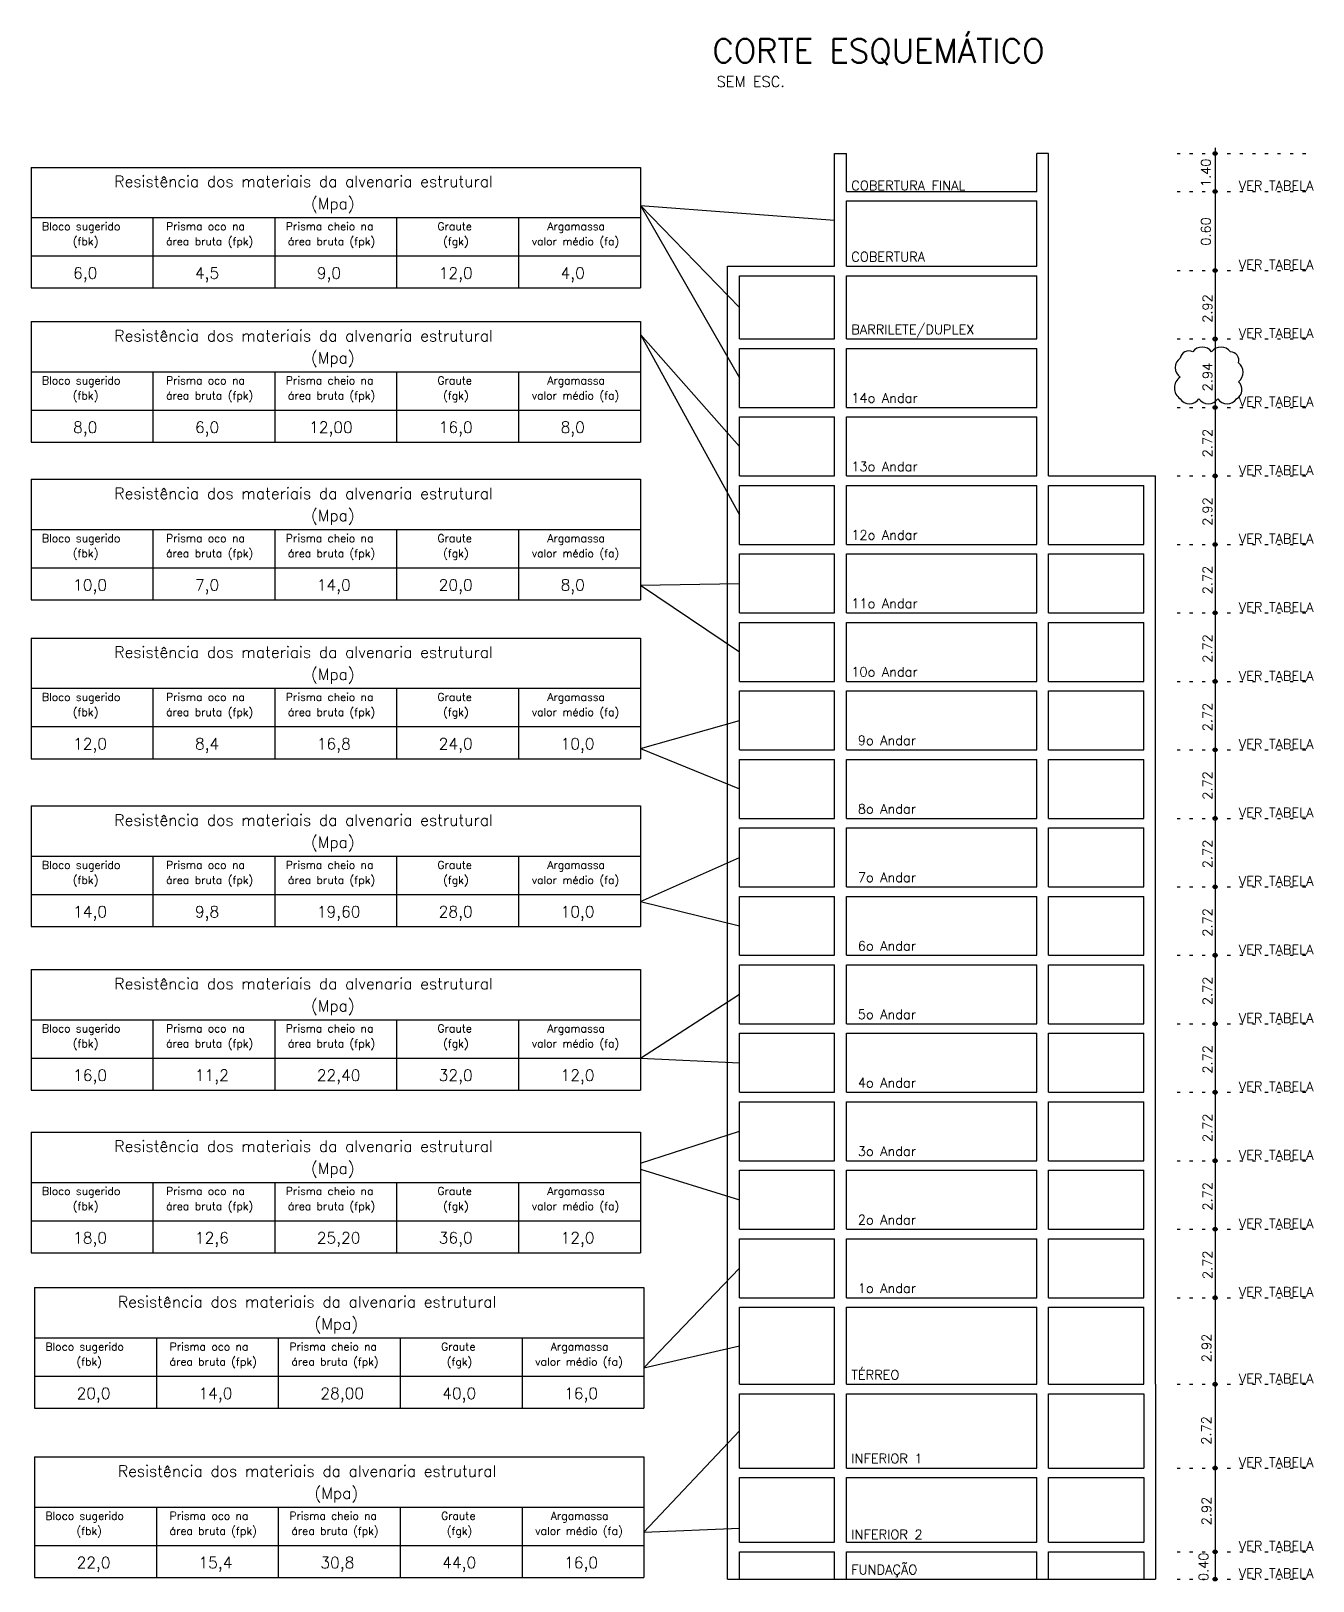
# Model space of a CAD drawing. Extents: x -14651 to 11095, y -4567 to -1290.
# Drawn here: x -10733 to -9713, y -4567 to -3334 of the extents above; entities that cross this region are included whole.
import ezdxf

# ---------------------------------------------------------------- set-up
doc = ezdxf.new("R2010")
doc.units = 0
doc.header["$LTSCALE"] = 25
doc.linetypes.add('ESTILO_TQS_0002', pattern=[0.4, 0.1, -0.3])
for name, color, linetype in [('228', 7, 'Continuous'), ('COTA', 1, 'Continuous'), ('Pena_1', 1, 'Continuous'), ('PENA_6', 6, 'Continuous'), ('SEC-LIN', 1, 'ESTILO_TQS_0002'), ('T1', 2, 'Continuous'), ('T3', 4, 'Continuous'), ('TEXTO', 3, 'Continuous'), ('VIGA', 3, 'Continuous')]:
    doc.layers.add(name, color=color, linetype=linetype)
doc.styles.get("Standard").update_dxf_attribs({"font": 'romans.shx'})
doc.styles.add('Texto1', font='romans.shx', dxfattribs={"height": 9})
doc.styles.add('Texto2', font='romans.shx', dxfattribs={"height": 12.5})
doc.styles.add('Texto3', font='romans.shx', dxfattribs={"height": 20})

msp = doc.modelspace()

# ---------------------------------------------------------------- linework, layer by layer
at = {"layer": '228'}
for p, q in [((-9790.6, -3426.83), (-9790.6, -3483.01)), ((-9790.6, -3467.87), (-9790.6, -3531.93)), ((-9790.6, -3516.79), (-9790.6, -3586.43)), ((-9790.6, -3571.29), (-9790.6, -3640.93)), ((-9790.6, -3625.79), (-9790.6, -3695.43)), ((-9790.6, -3680.29), (-9790.6, -3749.93)), ((-9790.6, -3734.79), (-9790.6, -3804.43)), ((-9790.6, -3789.29), (-9790.6, -3858.93)), ((-9790.6, -3843.79), (-9790.6, -3913.43)), ((-9790.6, -3898.29), (-9790.6, -3967.93)), ((-9790.6, -3952.79), (-9790.6, -4022.43)), ((-9790.6, -4007.29), (-9790.6, -4076.93)), ((-9790.6, -4061.79), (-9790.6, -4131.42)), ((-9790.6, -4116.29), (-9790.6, -4185.92)), ((-9790.6, -4170.79), (-9790.6, -4240.42)), ((-9790.6, -4225.29), (-9790.6, -4294.92)), ((-9790.6, -4279.78), (-9790.6, -4349.42)), ((-9790.6, -4334.28), (-9790.6, -4565.82))]:
    msp.add_line(p, q, dxfattribs=at)
for centre, radius in [((-9790.6, -3431.26), 1.51), ((-9790.6, -3431.26), 1.51), ((-9790.6, -3431.26), 0.757), ((-9790.6, -3431.26), 0.757), ((-9790.6, -3461.43), 1.51), ((-9790.6, -3461.43), 1.51), ((-9790.6, -3461.43), 0.757), ((-9790.6, -3461.43), 0.757), ((-9790.6, -3524.36), 1.51), ((-9790.6, -3524.36), 1.51), ((-9790.6, -3524.36), 0.757), ((-9790.6, -3524.36), 0.757), ((-9790.6, -3578.86), 1.51), ((-9790.6, -3578.86), 1.51), ((-9790.6, -3578.86), 0.757), ((-9790.6, -3578.86), 0.757), ((-9790.6, -3633.36), 1.51), ((-9790.6, -3633.36), 1.51), ((-9790.6, -3633.36), 0.757), ((-9790.6, -3633.36), 0.757), ((-9790.6, -3687.86), 1.51), ((-9790.6, -3687.86), 1.51), ((-9790.6, -3687.86), 0.757), ((-9790.6, -3687.86), 0.757), ((-9790.6, -3742.36), 1.51), ((-9790.6, -3742.36), 1.51), ((-9790.6, -3742.36), 0.757), ((-9790.6, -3742.36), 0.757), ((-9790.6, -3796.86), 1.51), ((-9790.6, -3796.86), 1.51), ((-9790.6, -3796.86), 0.757), ((-9790.6, -3796.86), 0.757), ((-9790.6, -3851.36), 1.51), ((-9790.6, -3851.36), 1.51), ((-9790.6, -3851.36), 0.757), ((-9790.6, -3851.36), 0.757), ((-9790.6, -3905.86), 1.51), ((-9790.6, -3905.86), 1.51), ((-9790.6, -3905.86), 0.757), ((-9790.6, -3905.86), 0.757), ((-9790.6, -3960.36), 1.51), ((-9790.6, -3960.36), 1.51), ((-9790.6, -3960.36), 0.757), ((-9790.6, -3960.36), 0.757), ((-9790.6, -4014.86), 1.51), ((-9790.6, -4014.86), 1.51), ((-9790.6, -4014.86), 0.757), ((-9790.6, -4014.86), 0.757), ((-9790.6, -4069.36), 1.51), ((-9790.6, -4069.36), 1.51), ((-9790.6, -4069.36), 0.757), ((-9790.6, -4069.36), 0.757), ((-9790.6, -4123.86), 1.51), ((-9790.6, -4123.86), 1.51), ((-9790.6, -4123.86), 0.757), ((-9790.6, -4123.86), 0.757), ((-9790.6, -4178.36), 1.51), ((-9790.6, -4178.36), 1.51), ((-9790.6, -4178.36), 0.757), ((-9790.6, -4178.36), 0.757), ((-9790.6, -4232.85), 1.51), ((-9790.6, -4232.85), 1.51), ((-9790.6, -4232.85), 0.757), ((-9790.6, -4232.85), 0.757), ((-9790.6, -4287.35), 1.51), ((-9790.6, -4287.35), 1.51), ((-9790.6, -4287.35), 0.757), ((-9790.6, -4287.35), 0.757), ((-9790.6, -4341.85), 1.51), ((-9790.6, -4341.85), 1.51), ((-9790.6, -4341.85), 0.757), ((-9790.6, -4341.85), 0.757), ((-9790.6, -4410.8), 1.51), ((-9790.6, -4410.8), 1.51), ((-9790.6, -4410.8), 0.757), ((-9790.6, -4410.8), 0.757), ((-9790.6, -4477.44), 1.51), ((-9790.6, -4477.44), 1.51), ((-9790.6, -4477.44), 0.757), ((-9790.6, -4477.44), 0.757), ((-9790.6, -4544.05), 1.51), ((-9790.6, -4544.05), 1.51), ((-9790.6, -4544.05), 0.757), ((-9790.6, -4544.05), 0.757), ((-9790.6, -4565.82), 1.51), ((-9790.6, -4565.82), 1.51), ((-9790.6, -4565.82), 0.757), ((-9790.6, -4565.82), 0.757)]:
    msp.add_circle(centre, radius, dxfattribs=at)
at = {"layer": 'COTA'}
for p, q in [((-10247.96, -3472.53), (-10169.06, -3609.89)), ((-10247.96, -3472.53), (-10169.06, -3553.69)), ((-10247.96, -3575.21), (-10169.06, -3664.39)), ((-10247.96, -3575.21), (-10169.06, -3718.89)), ((-10247.96, -3774.88), (-10169.06, -3773.39)), ((-10247.96, -3774.88), (-10169.06, -3827.89)), ((-10247.96, -3904.84), (-10169.06, -3882.39)), ((-10247.96, -3904.84), (-10169.06, -3936.89)), ((-10247.96, -4026.43), (-10169.06, -3991.39)), ((-10247.96, -4026.43), (-10169.06, -4045.89)), ((-10247.96, -4151.15), (-10169.06, -4100.39)), ((-10247.96, -4151.15), (-10169.06, -4154.89)), ((-10247.96, -4234.85), (-10169.06, -4209.39)), ((-10247.96, -4239.62), (-10169.06, -4263.89)), ((-10245.14, -4397.71), (-10169.06, -4318.39)), ((-10245.14, -4397.71), (-10169.06, -4380.11)), ((-10245.14, -4528.45), (-10169.06, -4447.91)), ((-10245.14, -4528.45), (-10169.06, -4525.41))]:
    msp.add_line(p, q, dxfattribs=at)
msp.add_lwpolyline([(-10247.96, -3472.53), (-10093.36, -3484.19)], dxfattribs=at)
at = {"layer": 'Pena_1'}
for p, q in [((-10732.96, -3442.24), (-10732.96, -3538.24)), ((-10732.96, -3442.24), (-10247.96, -3442.24)), ((-10247.96, -3442.24), (-10247.96, -3538.24)), ((-10732.96, -3482.24), (-10247.96, -3482.24)), ((-10635.96, -3482.24), (-10635.96, -3538.24)), ((-10538.96, -3482.24), (-10538.96, -3538.24)), ((-10441.96, -3482.24), (-10441.96, -3538.24)), ((-10344.96, -3482.24), (-10344.96, -3538.24)), ((-10732.96, -3512.74), (-10247.96, -3512.74)), ((-10732.96, -3538.24), (-10247.96, -3538.24)), ((-10732.96, -3564.94), (-10732.96, -3660.94)), ((-10732.96, -3564.94), (-10247.96, -3564.94)), ((-10247.96, -3564.94), (-10247.96, -3660.94)), ((-10732.96, -3604.94), (-10247.96, -3604.94)), ((-10635.96, -3604.94), (-10635.96, -3660.94)), ((-10538.96, -3604.94), (-10538.96, -3660.94)), ((-10441.96, -3604.94), (-10441.96, -3660.94)), ((-10344.96, -3604.94), (-10344.96, -3660.94)), ((-10732.96, -3635.44), (-10247.96, -3635.44)), ((-10732.96, -3660.94), (-10247.96, -3660.94)), ((-10732.96, -3690.49), (-10732.96, -3786.49)), ((-10732.96, -3690.49), (-10247.96, -3690.49)), ((-10247.96, -3690.49), (-10247.96, -3786.49)), ((-10732.96, -3730.49), (-10247.96, -3730.49)), ((-10635.96, -3730.49), (-10635.96, -3786.49)), ((-10538.96, -3730.49), (-10538.96, -3786.49)), ((-10441.96, -3730.49), (-10441.96, -3786.49)), ((-10344.96, -3730.49), (-10344.96, -3786.49)), ((-10732.96, -3760.99), (-10247.96, -3760.99)), ((-10732.96, -3786.49), (-10247.96, -3786.49)), ((-10732.96, -3816.88), (-10732.96, -3912.88)), ((-10732.96, -3816.88), (-10247.96, -3816.88)), ((-10247.96, -3816.88), (-10247.96, -3912.88)), ((-10732.96, -3856.88), (-10247.96, -3856.88)), ((-10635.96, -3856.88), (-10635.96, -3912.88)), ((-10538.96, -3856.88), (-10538.96, -3912.88)), ((-10441.96, -3856.88), (-10441.96, -3912.88)), ((-10344.96, -3856.88), (-10344.96, -3912.88)), ((-10732.96, -3887.38), (-10247.96, -3887.38)), ((-10732.96, -3912.88), (-10247.96, -3912.88)), ((-10732.96, -3950.52), (-10732.96, -4046.52)), ((-10732.96, -3950.52), (-10247.96, -3950.52)), ((-10247.96, -3950.52), (-10247.96, -4046.52)), ((-10732.96, -3990.52), (-10247.96, -3990.52)), ((-10635.96, -3990.52), (-10635.96, -4046.52)), ((-10538.96, -3990.52), (-10538.96, -4046.52)), ((-10441.96, -3990.52), (-10441.96, -4046.52)), ((-10344.96, -3990.52), (-10344.96, -4046.52)), ((-10732.96, -4021.02), (-10247.96, -4021.02)), ((-10732.96, -4046.52), (-10247.96, -4046.52)), ((-10732.96, -4080.65), (-10732.96, -4176.65)), ((-10732.96, -4080.65), (-10247.96, -4080.65)), ((-10247.96, -4080.65), (-10247.96, -4176.65)), ((-10732.96, -4120.65), (-10247.96, -4120.65)), ((-10635.96, -4120.65), (-10635.96, -4176.65)), ((-10538.96, -4120.65), (-10538.96, -4176.65)), ((-10441.96, -4120.65), (-10441.96, -4176.65)), ((-10344.96, -4120.65), (-10344.96, -4176.65)), ((-10732.96, -4151.15), (-10247.96, -4151.15)), ((-10732.96, -4176.65), (-10247.96, -4176.65)), ((-10732.96, -4210.06), (-10732.96, -4306.06)), ((-10732.96, -4210.06), (-10247.96, -4210.06)), ((-10247.96, -4210.06), (-10247.96, -4306.06)), ((-10732.96, -4250.06), (-10247.96, -4250.06)), ((-10635.96, -4250.06), (-10635.96, -4306.06)), ((-10538.96, -4250.06), (-10538.96, -4306.06)), ((-10441.96, -4250.06), (-10441.96, -4306.06)), ((-10344.96, -4250.06), (-10344.96, -4306.06)), ((-10732.96, -4280.56), (-10247.96, -4280.56)), ((-10732.96, -4306.06), (-10247.96, -4306.06)), ((-10730.14, -4333.87), (-10730.14, -4429.87)), ((-10730.14, -4333.87), (-10245.14, -4333.87)), ((-10245.14, -4333.87), (-10245.14, -4429.87)), ((-10730.14, -4373.87), (-10245.14, -4373.87)), ((-10633.14, -4373.87), (-10633.14, -4429.87)), ((-10536.14, -4373.87), (-10536.14, -4429.87)), ((-10439.14, -4373.87), (-10439.14, -4429.87)), ((-10342.14, -4373.87), (-10342.14, -4429.87)), ((-10730.14, -4404.37), (-10245.14, -4404.37)), ((-10730.14, -4429.87), (-10245.14, -4429.87)), ((-10730.14, -4468.56), (-10730.14, -4564.56)), ((-10730.14, -4468.56), (-10245.14, -4468.56)), ((-10245.14, -4468.56), (-10245.14, -4564.56)), ((-10730.14, -4508.56), (-10245.14, -4508.56)), ((-10633.14, -4508.56), (-10633.14, -4564.56)), ((-10536.14, -4508.56), (-10536.14, -4564.56)), ((-10439.14, -4508.56), (-10439.14, -4564.56)), ((-10342.14, -4508.56), (-10342.14, -4564.56)), ((-10730.14, -4539.06), (-10245.14, -4539.06)), ((-10730.14, -4564.56), (-10245.14, -4564.56))]:
    msp.add_line(p, q, dxfattribs=at)
at = {"layer": 'PENA_6'}
msp.add_lwpolyline([(-9818.4, -3626.45, 0.5205671), (-9803.4, -3626.45, 0.5205671), (-9788.4, -3626.45, 0.5205671), (-9773.4, -3626.45, 0.5205671), (-9772.02, -3612.82, 0.5205671), (-9772.02, -3597.82, 0.5205671), (-9778.35, -3589.15, 0.5205671), (-9793.35, -3589.15, 0.5205671), (-9808.35, -3589.15, 0.5205671), (-9818.4, -3594.11, 0.5205671), (-9818.4, -3609.11, 0.5205671)], format="xyb", close=True, dxfattribs=at)
at = {"layer": 'SEC-LIN'}
for p, q in [((-9820.87, -3431.26), (-9714.9, -3431.26)), ((-9820.87, -3461.43), (-9714.9, -3461.43)), ((-9820.87, -3524.36), (-9714.9, -3524.36)), ((-9820.87, -3578.86), (-9714.9, -3578.86)), ((-9820.87, -3633.36), (-9714.9, -3633.36)), ((-9820.87, -3687.86), (-9714.9, -3687.86)), ((-9820.87, -3742.36), (-9714.9, -3742.36)), ((-9820.87, -3796.86), (-9714.9, -3796.86)), ((-9820.87, -3851.36), (-9714.9, -3851.36)), ((-9820.87, -3905.86), (-9714.9, -3905.86)), ((-9820.87, -3960.36), (-9714.9, -3960.36)), ((-9820.87, -4014.86), (-9714.9, -4014.86)), ((-9820.87, -4069.36), (-9714.9, -4069.36)), ((-9820.87, -4123.86), (-9714.9, -4123.86)), ((-9820.87, -4178.36), (-9714.9, -4178.36)), ((-9820.87, -4232.85), (-9714.9, -4232.85)), ((-9820.87, -4287.35), (-9714.9, -4287.35)), ((-9820.87, -4341.85), (-9714.9, -4341.85)), ((-9820.87, -4410.8), (-9714.9, -4410.8)), ((-9820.87, -4477.44), (-9714.9, -4477.44)), ((-9820.87, -4544.05), (-9714.9, -4544.05)), ((-9820.87, -4565.82), (-9714.9, -4565.82))]:
    msp.add_line(p, q, dxfattribs=at)
at = {"layer": 'VIGA'}
for p, q in [((-10093.36, -3438.83), (-10093.36, -3431.26)), ((-10093.36, -3431.26), (-10083.9, -3431.26)), ((-10093.36, -3461.43), (-10093.36, -3438.83)), ((-10083.9, -3461.43), (-10083.9, -3431.26)), ((-9932.51, -3461.43), (-9932.51, -3431.26)), ((-9923.05, -3431.26), (-9932.51, -3431.26)), ((-9923.05, -3687.86), (-9923.05, -3431.26)), ((-10093.36, -3469), (-10093.36, -3461.43)), ((-10083.9, -3461.43), (-9932.51, -3461.43)), ((-10093.36, -3520.95), (-10093.36, -3469)), ((-10083.9, -3469), (-9932.51, -3469)), ((-10083.9, -3520.95), (-10083.9, -3469)), ((-9932.51, -3520.95), (-9932.51, -3469)), ((-10178.52, -3528.52), (-10178.52, -3520.95)), ((-10178.52, -3520.95), (-10093.36, -3520.95)), ((-10178.52, -3528.52), (-10178.52, -3520.95)), ((-10083.9, -3520.95), (-9932.51, -3520.95)), ((-10178.52, -3578.86), (-10178.52, -3528.52)), ((-10169.06, -3528.52), (-10093.36, -3528.52)), ((-10169.06, -3578.86), (-10169.06, -3528.52)), ((-10093.36, -3578.86), (-10093.36, -3528.52)), ((-10093.36, -3578.86), (-10093.36, -3528.52)), ((-10083.9, -3528.52), (-9932.51, -3528.52)), ((-10083.9, -3578.86), (-10083.9, -3528.52)), ((-9932.51, -3578.86), (-9932.51, -3528.52)), ((-10178.52, -3586.43), (-10178.52, -3578.86)), ((-10178.52, -3586.43), (-10178.52, -3578.86)), ((-10178.52, -3633.36), (-10178.52, -3586.43)), ((-10169.06, -3578.86), (-10093.36, -3578.86)), ((-10169.06, -3578.86), (-10093.36, -3578.86)), ((-10169.06, -3578.86), (-10093.36, -3578.86)), ((-10169.06, -3586.43), (-10093.36, -3586.43)), ((-10169.06, -3633.36), (-10169.06, -3586.43)), ((-10093.36, -3633.36), (-10093.36, -3586.43)), ((-10093.36, -3633.36), (-10093.36, -3586.43)), ((-10083.9, -3578.86), (-9932.51, -3578.86)), ((-10083.9, -3578.86), (-9932.51, -3578.86)), ((-10083.9, -3578.86), (-9932.51, -3578.86)), ((-10083.9, -3586.43), (-9932.51, -3586.43)), ((-10083.9, -3633.36), (-10083.9, -3586.43)), ((-9932.51, -3633.36), (-9932.51, -3586.43)), ((-10178.52, -3640.93), (-10178.52, -3633.36)), ((-10169.06, -3633.36), (-10093.36, -3633.36)), ((-10083.9, -3633.36), (-9932.51, -3633.36)), ((-10178.52, -3687.86), (-10178.52, -3640.93)), ((-10169.06, -3640.93), (-10093.36, -3640.93)), ((-10169.06, -3687.86), (-10169.06, -3640.93)), ((-10093.36, -3687.86), (-10093.36, -3640.93)), ((-10093.36, -3687.86), (-10093.36, -3640.93)), ((-10083.9, -3640.93), (-9932.51, -3640.93)), ((-10083.9, -3687.86), (-10083.9, -3640.93)), ((-9932.51, -3687.86), (-9932.51, -3640.93)), ((-10178.52, -3695.43), (-10178.52, -3687.86)), ((-10169.06, -3687.86), (-10093.36, -3687.86)), ((-10083.9, -3687.86), (-9932.51, -3687.86)), ((-9923.05, -3687.86), (-9837.9, -3687.86)), ((-9837.9, -3695.43), (-9837.9, -3687.86)), ((-10178.52, -3742.36), (-10178.52, -3695.43)), ((-10169.06, -3695.43), (-10093.36, -3695.43)), ((-10169.06, -3742.36), (-10169.06, -3695.43)), ((-10093.36, -3742.36), (-10093.36, -3695.43)), ((-10093.36, -3742.36), (-10093.36, -3695.43)), ((-10083.9, -3695.43), (-9932.51, -3695.43)), ((-10083.9, -3742.36), (-10083.9, -3695.43)), ((-9932.51, -3742.36), (-9932.51, -3695.43)), ((-9923.05, -3695.43), (-9847.36, -3695.43)), ((-9923.05, -3742.36), (-9923.05, -3695.43)), ((-9923.05, -3742.36), (-9923.05, -3695.43)), ((-9847.36, -3742.36), (-9847.36, -3695.43)), ((-9837.9, -3742.36), (-9837.9, -3695.43)), ((-10178.52, -3749.93), (-10178.52, -3742.36)), ((-10178.52, -3796.86), (-10178.52, -3749.93)), ((-10169.06, -3742.36), (-10093.36, -3742.36)), ((-10169.06, -3749.93), (-10093.36, -3749.93)), ((-10169.06, -3796.86), (-10169.06, -3749.93)), ((-10093.36, -3796.86), (-10093.36, -3749.93)), ((-10093.36, -3796.86), (-10093.36, -3749.93)), ((-10083.9, -3742.36), (-9932.51, -3742.36)), ((-10083.9, -3749.93), (-9932.51, -3749.93)), ((-10083.9, -3796.86), (-10083.9, -3749.93)), ((-9932.51, -3796.86), (-9932.51, -3749.93)), ((-9923.05, -3742.36), (-9847.36, -3742.36)), ((-9923.05, -3749.93), (-9847.36, -3749.93)), ((-9923.05, -3796.86), (-9923.05, -3749.93)), ((-9923.05, -3796.86), (-9923.05, -3749.93)), ((-9847.36, -3796.86), (-9847.36, -3749.93)), ((-9837.9, -3749.93), (-9837.9, -3742.36)), ((-9837.9, -3796.86), (-9837.9, -3749.93)), ((-10178.52, -3804.43), (-10178.52, -3796.86)), ((-10169.06, -3796.86), (-10093.36, -3796.86)), ((-10083.9, -3796.86), (-9932.51, -3796.86)), ((-9923.05, -3796.86), (-9847.36, -3796.86)), ((-9837.9, -3804.43), (-9837.9, -3796.86)), ((-10178.52, -3851.36), (-10178.52, -3804.43)), ((-10169.06, -3804.43), (-10093.36, -3804.43)), ((-10169.06, -3851.36), (-10169.06, -3804.43)), ((-10093.36, -3851.36), (-10093.36, -3804.43)), ((-10093.36, -3851.36), (-10093.36, -3804.43)), ((-10083.9, -3804.43), (-9932.51, -3804.43)), ((-10083.9, -3851.36), (-10083.9, -3804.43)), ((-9932.51, -3851.36), (-9932.51, -3804.43)), ((-9923.05, -3804.43), (-9847.36, -3804.43)), ((-9923.05, -3851.36), (-9923.05, -3804.43)), ((-9923.05, -3851.36), (-9923.05, -3804.43)), ((-9847.36, -3851.36), (-9847.36, -3804.43)), ((-9837.9, -3851.36), (-9837.9, -3804.43)), ((-10178.52, -3858.93), (-10178.52, -3851.36)), ((-10178.52, -3905.86), (-10178.52, -3858.93)), ((-10169.06, -3851.36), (-10093.36, -3851.36)), ((-10169.06, -3858.93), (-10093.36, -3858.93)), ((-10169.06, -3905.86), (-10169.06, -3858.93)), ((-10093.36, -3905.86), (-10093.36, -3858.93)), ((-10093.36, -3905.86), (-10093.36, -3858.93)), ((-10083.9, -3851.36), (-9932.51, -3851.36)), ((-10083.9, -3858.93), (-9932.51, -3858.93)), ((-10083.9, -3905.86), (-10083.9, -3858.93)), ((-9932.51, -3905.86), (-9932.51, -3858.93)), ((-9923.05, -3851.36), (-9847.36, -3851.36)), ((-9923.05, -3858.93), (-9847.36, -3858.93)), ((-9923.05, -3905.86), (-9923.05, -3858.93)), ((-9923.05, -3905.86), (-9923.05, -3858.93)), ((-9847.36, -3905.86), (-9847.36, -3858.93)), ((-9837.9, -3858.93), (-9837.9, -3851.36)), ((-9837.9, -3905.86), (-9837.9, -3858.93)), ((-10178.52, -3913.43), (-10178.52, -3905.86)), ((-10169.06, -3905.86), (-10093.36, -3905.86)), ((-10083.9, -3905.86), (-9932.51, -3905.86)), ((-9923.05, -3905.86), (-9847.36, -3905.86)), ((-9837.9, -3913.43), (-9837.9, -3905.86)), ((-10178.52, -3960.36), (-10178.52, -3913.43)), ((-10169.06, -3913.43), (-10093.36, -3913.43)), ((-10169.06, -3960.36), (-10169.06, -3913.43)), ((-10093.36, -3960.36), (-10093.36, -3913.43)), ((-10093.36, -3960.36), (-10093.36, -3913.43)), ((-10083.9, -3913.43), (-9932.51, -3913.43)), ((-10083.9, -3960.36), (-10083.9, -3913.43)), ((-9932.51, -3960.36), (-9932.51, -3913.43)), ((-9923.05, -3913.43), (-9847.36, -3913.43)), ((-9923.05, -3960.36), (-9923.05, -3913.43)), ((-9923.05, -3960.36), (-9923.05, -3913.43)), ((-9847.36, -3960.36), (-9847.36, -3913.43)), ((-9837.9, -3960.36), (-9837.9, -3913.43)), ((-10178.52, -3967.93), (-10178.52, -3960.36)), ((-10178.52, -4014.86), (-10178.52, -3967.93)), ((-10169.06, -3960.36), (-10093.36, -3960.36)), ((-10169.06, -3967.93), (-10093.36, -3967.93)), ((-10169.06, -4014.86), (-10169.06, -3967.93)), ((-10093.36, -4014.86), (-10093.36, -3967.93)), ((-10093.36, -4014.86), (-10093.36, -3967.93)), ((-10083.9, -3960.36), (-9932.51, -3960.36)), ((-10083.9, -3967.93), (-9932.51, -3967.93)), ((-10083.9, -4014.86), (-10083.9, -3967.93)), ((-9932.51, -4014.86), (-9932.51, -3967.93)), ((-9923.05, -3960.36), (-9847.36, -3960.36)), ((-9923.05, -3967.93), (-9847.36, -3967.93)), ((-9923.05, -4014.86), (-9923.05, -3967.93)), ((-9923.05, -4014.86), (-9923.05, -3967.93)), ((-9847.36, -4014.86), (-9847.36, -3967.93)), ((-9837.9, -3967.93), (-9837.9, -3960.36)), ((-9837.9, -4014.86), (-9837.9, -3967.93)), ((-10178.52, -4022.43), (-10178.52, -4014.86)), ((-10169.06, -4014.86), (-10093.36, -4014.86)), ((-10083.9, -4014.86), (-9932.51, -4014.86)), ((-9923.05, -4014.86), (-9847.36, -4014.86)), ((-9837.9, -4022.43), (-9837.9, -4014.86)), ((-10178.52, -4069.36), (-10178.52, -4022.43)), ((-10169.06, -4022.43), (-10093.36, -4022.43)), ((-10169.06, -4069.36), (-10169.06, -4022.43)), ((-10093.36, -4069.36), (-10093.36, -4022.43)), ((-10093.36, -4069.36), (-10093.36, -4022.43)), ((-10083.9, -4022.43), (-9932.51, -4022.43)), ((-10083.9, -4069.36), (-10083.9, -4022.43)), ((-9932.51, -4069.36), (-9932.51, -4022.43)), ((-9923.05, -4022.43), (-9847.36, -4022.43)), ((-9923.05, -4069.36), (-9923.05, -4022.43)), ((-9923.05, -4069.36), (-9923.05, -4022.43)), ((-9847.36, -4069.36), (-9847.36, -4022.43)), ((-9837.9, -4069.36), (-9837.9, -4022.43)), ((-10178.52, -4076.93), (-10178.52, -4069.36)), ((-10169.06, -4069.36), (-10093.36, -4069.36)), ((-10083.9, -4069.36), (-9932.51, -4069.36)), ((-9923.05, -4069.36), (-9847.36, -4069.36)), ((-9837.9, -4076.93), (-9837.9, -4069.36)), ((-10178.52, -4123.86), (-10178.52, -4076.93)), ((-10169.06, -4076.93), (-10093.36, -4076.93)), ((-10169.06, -4123.86), (-10169.06, -4076.93)), ((-10093.36, -4123.86), (-10093.36, -4076.93)), ((-10093.36, -4123.86), (-10093.36, -4076.93)), ((-10083.9, -4076.93), (-9932.51, -4076.93)), ((-10083.9, -4123.86), (-10083.9, -4076.93)), ((-9932.51, -4123.86), (-9932.51, -4076.93)), ((-9923.05, -4076.93), (-9847.36, -4076.93)), ((-9923.05, -4123.86), (-9923.05, -4076.93)), ((-9923.05, -4123.86), (-9923.05, -4076.93)), ((-9847.36, -4123.86), (-9847.36, -4076.93)), ((-9837.9, -4123.86), (-9837.9, -4076.93)), ((-10178.52, -4131.42), (-10178.52, -4123.86)), ((-10178.52, -4178.36), (-10178.52, -4131.42)), ((-10169.06, -4123.86), (-10093.36, -4123.86)), ((-10169.06, -4131.42), (-10093.36, -4131.42)), ((-10169.06, -4178.36), (-10169.06, -4131.42)), ((-10093.36, -4178.36), (-10093.36, -4131.42)), ((-10093.36, -4178.36), (-10093.36, -4131.42)), ((-10083.9, -4123.86), (-9932.51, -4123.86)), ((-10083.9, -4131.42), (-9932.51, -4131.42)), ((-10083.9, -4178.36), (-10083.9, -4131.42)), ((-9932.51, -4178.36), (-9932.51, -4131.42)), ((-9923.05, -4123.86), (-9847.36, -4123.86)), ((-9923.05, -4131.42), (-9847.36, -4131.42)), ((-9923.05, -4178.36), (-9923.05, -4131.42)), ((-9923.05, -4178.36), (-9923.05, -4131.42)), ((-9847.36, -4178.36), (-9847.36, -4131.42)), ((-9837.9, -4131.42), (-9837.9, -4123.86)), ((-9837.9, -4178.36), (-9837.9, -4131.42)), ((-10178.52, -4185.92), (-10178.52, -4178.36)), ((-10169.06, -4178.36), (-10093.36, -4178.36)), ((-10083.9, -4178.36), (-9932.51, -4178.36)), ((-9923.05, -4178.36), (-9847.36, -4178.36)), ((-9837.9, -4185.92), (-9837.9, -4178.36)), ((-10178.52, -4565.82), (-10178.52, -4185.92)), ((-10169.06, -4185.92), (-10093.36, -4185.92)), ((-10169.06, -4232.85), (-10169.06, -4185.92)), ((-10093.36, -4232.85), (-10093.36, -4185.92)), ((-10093.36, -4232.85), (-10093.36, -4185.92)), ((-10083.9, -4185.92), (-9932.51, -4185.92)), ((-10083.9, -4232.85), (-10083.9, -4185.92)), ((-9932.51, -4232.85), (-9932.51, -4185.92)), ((-9923.05, -4185.92), (-9847.36, -4185.92)), ((-9923.05, -4232.85), (-9923.05, -4185.92)), ((-9923.05, -4232.85), (-9923.05, -4185.92)), ((-9847.36, -4232.85), (-9847.36, -4185.92)), ((-9837.9, -4232.85), (-9837.9, -4185.92)), ((-10169.06, -4232.85), (-10093.36, -4232.85)), ((-10169.06, -4240.42), (-10093.36, -4240.42)), ((-10169.06, -4287.35), (-10169.06, -4240.42)), ((-10093.36, -4287.35), (-10093.36, -4240.42)), ((-10093.36, -4287.35), (-10093.36, -4240.42)), ((-10083.9, -4232.85), (-9932.51, -4232.85)), ((-10083.9, -4240.42), (-9932.51, -4240.42)), ((-10083.9, -4287.35), (-10083.9, -4240.42)), ((-9932.51, -4287.35), (-9932.51, -4240.42)), ((-9923.05, -4232.85), (-9847.36, -4232.85)), ((-9923.05, -4240.42), (-9847.36, -4240.42)), ((-9923.05, -4287.35), (-9923.05, -4240.42)), ((-9923.05, -4287.35), (-9923.05, -4240.42)), ((-9847.36, -4287.35), (-9847.36, -4240.42)), ((-9837.9, -4240.42), (-9837.9, -4232.85)), ((-9837.9, -4287.35), (-9837.9, -4240.42)), ((-10169.06, -4287.35), (-10093.36, -4287.35)), ((-10083.9, -4287.35), (-9932.51, -4287.35)), ((-9923.05, -4287.35), (-9847.36, -4287.35)), ((-9837.9, -4294.92), (-9837.9, -4287.35)), ((-10169.06, -4294.92), (-10093.36, -4294.92)), ((-10169.06, -4341.85), (-10169.06, -4294.92)), ((-10093.36, -4341.85), (-10093.36, -4294.92)), ((-10093.36, -4341.85), (-10093.36, -4294.92)), ((-10083.9, -4294.92), (-9932.51, -4294.92)), ((-10083.9, -4341.85), (-10083.9, -4294.92)), ((-9932.51, -4341.85), (-9932.51, -4294.92)), ((-9923.05, -4294.92), (-9847.36, -4294.92)), ((-9923.05, -4341.85), (-9923.05, -4294.92)), ((-9923.05, -4341.85), (-9923.05, -4294.92)), ((-9847.36, -4341.85), (-9847.36, -4294.92)), ((-9837.9, -4341.85), (-9837.9, -4294.92)), ((-10169.06, -4341.85), (-10093.36, -4341.85)), ((-10083.9, -4341.85), (-9932.51, -4341.85)), ((-9923.05, -4341.85), (-9847.36, -4341.85)), ((-9837.9, -4349.42), (-9837.9, -4341.85)), ((-10169.06, -4349.42), (-10093.36, -4349.42)), ((-10169.06, -4410.8), (-10169.06, -4349.42)), ((-10093.36, -4410.8), (-10093.36, -4349.42)), ((-10093.36, -4410.8), (-10093.36, -4349.42)), ((-10083.9, -4349.42), (-9932.51, -4349.42)), ((-10083.9, -4410.8), (-10083.9, -4349.42)), ((-9932.51, -4410.8), (-9932.51, -4349.42)), ((-9923.05, -4349.42), (-9847.36, -4349.42)), ((-9923.05, -4410.8), (-9923.05, -4349.42)), ((-9923.05, -4410.8), (-9923.05, -4349.42)), ((-9847.36, -4410.8), (-9847.36, -4349.42)), ((-9837.9, -4410.8), (-9837.9, -4349.42)), ((-10169.06, -4410.8), (-10093.36, -4410.8)), ((-10083.9, -4410.8), (-9932.51, -4410.8)), ((-9923.05, -4410.8), (-9847.36, -4410.8)), ((-9837.9, -4410.8), (-9837.9, -4565.82)), ((-10169.06, -4418.37), (-10093.36, -4418.37)), ((-10169.06, -4477.44), (-10169.06, -4418.37)), ((-10093.36, -4477.44), (-10093.36, -4418.37)), ((-10093.36, -4477.44), (-10093.36, -4418.37)), ((-10083.9, -4418.37), (-9932.51, -4418.37)), ((-10083.9, -4477.44), (-10083.9, -4418.37)), ((-9932.51, -4477.44), (-9932.51, -4418.37)), ((-9923.05, -4418.37), (-9847.36, -4418.37)), ((-9923.05, -4477.44), (-9923.05, -4418.37)), ((-9847.36, -4418.37), (-9847.36, -4477.44)), ((-10169.06, -4477.44), (-10093.36, -4477.44)), ((-10169.06, -4477.44), (-10093.36, -4477.44)), ((-10083.9, -4477.44), (-9932.51, -4477.44)), ((-10083.9, -4477.44), (-9932.51, -4477.44)), ((-9923.05, -4477.44), (-9847.36, -4477.44)), ((-10169.06, -4485.01), (-10093.36, -4485.01)), ((-10169.06, -4536.49), (-10169.06, -4485.01)), ((-10093.36, -4536.49), (-10093.36, -4485.01)), ((-10093.36, -4536.49), (-10093.36, -4485.01)), ((-10083.9, -4485.01), (-9932.51, -4485.01)), ((-10083.9, -4536.49), (-10083.9, -4485.01)), ((-9932.51, -4536.49), (-9932.51, -4485.01)), ((-9923.05, -4485.01), (-9847.36, -4485.01)), ((-9923.05, -4536.49), (-9923.05, -4485.01)), ((-9847.36, -4485.01), (-9847.36, -4536.49)), ((-10169.06, -4536.49), (-10093.36, -4536.49)), ((-10083.9, -4536.49), (-9932.51, -4536.49)), ((-9923.05, -4536.49), (-9847.36, -4536.49)), ((-10169.06, -4565.82), (-10169.06, -4544.05)), ((-10169.06, -4544.05), (-10093.36, -4544.05)), ((-10093.36, -4565.82), (-10093.36, -4544.05)), ((-10083.9, -4565.82), (-10083.9, -4544.05)), ((-10083.9, -4544.05), (-9932.51, -4544.05)), ((-9932.51, -4565.82), (-9932.51, -4544.05)), ((-9923.05, -4565.82), (-9923.05, -4544.05)), ((-9923.05, -4544.05), (-9847.36, -4544.05)), ((-9847.36, -4544.05), (-9847.36, -4565.82)), ((-10178.52, -4565.82), (-9837.9, -4565.82))]:
    msp.add_line(p, q, dxfattribs=at)

# ---------------------------------------------------------------- texts
at = {"layer": '228'}
for s, p in [('1.40', (-9794.1, -3458)), ('0.60', (-9794.1, -3504.65)), ('2.92', (-9792.87, -3565.99)), ('2.94', (-9792.87, -3620.49)), ('2.72', (-9792.87, -3673.03)), ('2.92', (-9792.87, -3727.53)), ('2.72', (-9792.87, -3782.03)), ('2.72', (-9792.87, -3836.53)), ('2.72', (-9792.87, -3891.03)), ('2.72', (-9792.87, -3945.53)), ('2.72', (-9792.87, -4000.03)), ('2.72', (-9792.87, -4054.53)), ('2.72', (-9792.87, -4109.03)), ('2.72', (-9792.87, -4163.53)), ('2.72', (-9792.87, -4218.03)), ('2.72', (-9792.87, -4272.53)), ('2.72', (-9792.87, -4327.03)), ('2.92', (-9793.55, -4393.24)), ('2.72', (-9793.79, -4458.81)), ('2.92', (-9793.66, -4522.97)), ('0.40', (-9795.94, -4567.45))]:
    msp.add_text(s, height=7.569, rotation=90, dxfattribs=at).set_placement(p)
at = {"layer": 'T1', "style": 'Texto1'}
msp.add_text('SEM ESC.', height=8.516, dxfattribs=at).set_placement((-10187.28, -3378.28))
at = {"layer": 'T3', "style": 'Texto3'}
msp.add_text('CORTE ESQUEMÁTICO', height=18.9235, dxfattribs=at).set_placement((-10190.67, -3358.97))
at = {"layer": 'TEXTO', "color": 2}
for s, height, style, p in [('Resistência dos materiais da alvenaria estrutural', 9, 'Texto1', (-10666.59, -3458.02)), ('(Mpa)', 9, 'Texto1', (-10510.12, -3475.59)), ('Bloco sugerido', 6.25, 'Texto2', (-10724.24, -3492.28)), ('Prisma oco na', 6.25, 'Texto2', (-10625.45, -3492.28)), ('Prisma cheio na', 6.25, 'Texto2', (-10530.1, -3492.28)), ('Graute', 6.25, 'Texto2', (-10409.42, -3492.28)), ('Argamassa', 6.25, 'Texto2', (-10322.04, -3492.28)), ('(fbk)', 6.25, 'Texto2', (-10699.69, -3504.28)), ('área bruta (fpk)', 6.25, 'Texto2', (-10625.45, -3504.28)), ('área bruta (fpk)', 6.25, 'Texto2', (-10528.45, -3504.28)), ('(fgk)', 6.25, 'Texto2', (-10404.97, -3504.28)), ('valor médio (fa)', 6.25, 'Texto2', (-10334.45, -3504.28)), ('Resistência dos materiais da alvenaria estrutural', 9, 'Texto1', (-10666.59, -3580.73)), ('(Mpa)', 9, 'Texto1', (-10510.12, -3598.3)), ('Bloco sugerido', 6.25, 'Texto2', (-10724.24, -3614.99)), ('Prisma oco na', 6.25, 'Texto2', (-10625.45, -3614.99)), ('Prisma cheio na', 6.25, 'Texto2', (-10530.1, -3614.99)), ('Graute', 6.25, 'Texto2', (-10409.42, -3614.99)), ('Argamassa', 6.25, 'Texto2', (-10322.04, -3614.99)), ('(fbk)', 6.25, 'Texto2', (-10699.69, -3626.99)), ('área bruta (fpk)', 6.25, 'Texto2', (-10625.45, -3626.99)), ('área bruta (fpk)', 6.25, 'Texto2', (-10528.45, -3626.99)), ('(fgk)', 6.25, 'Texto2', (-10404.97, -3626.99)), ('valor médio (fa)', 6.25, 'Texto2', (-10334.45, -3626.99)), ('Resistência dos materiais da alvenaria estrutural', 9, 'Texto1', (-10666.59, -3706.28)), ('(Mpa)', 9, 'Texto1', (-10510.12, -3723.85)), ('Bloco sugerido', 6.25, 'Texto2', (-10724.24, -3740.54)), ('Prisma oco na', 6.25, 'Texto2', (-10625.45, -3740.54)), ('Prisma cheio na', 6.25, 'Texto2', (-10530.1, -3740.54)), ('Graute', 6.25, 'Texto2', (-10409.42, -3740.54)), ('Argamassa', 6.25, 'Texto2', (-10322.04, -3740.54)), ('(fbk)', 6.25, 'Texto2', (-10699.69, -3752.54)), ('área bruta (fpk)', 6.25, 'Texto2', (-10625.45, -3752.54)), ('área bruta (fpk)', 6.25, 'Texto2', (-10528.45, -3752.54)), ('(fgk)', 6.25, 'Texto2', (-10404.97, -3752.54)), ('valor médio (fa)', 6.25, 'Texto2', (-10334.45, -3752.54)), ('Resistência dos materiais da alvenaria estrutural', 9, 'Texto1', (-10666.59, -3832.66)), ('(Mpa)', 9, 'Texto1', (-10510.12, -3850.23)), ('Bloco sugerido', 6.25, 'Texto2', (-10724.24, -3866.92)), ('Prisma oco na', 6.25, 'Texto2', (-10625.45, -3866.92)), ('Prisma cheio na', 6.25, 'Texto2', (-10530.1, -3866.92)), ('Graute', 6.25, 'Texto2', (-10409.42, -3866.92)), ('Argamassa', 6.25, 'Texto2', (-10322.04, -3866.92)), ('(fbk)', 6.25, 'Texto2', (-10699.69, -3878.92)), ('área bruta (fpk)', 6.25, 'Texto2', (-10625.45, -3878.92)), ('área bruta (fpk)', 6.25, 'Texto2', (-10528.45, -3878.92)), ('(fgk)', 6.25, 'Texto2', (-10404.97, -3878.92)), ('valor médio (fa)', 6.25, 'Texto2', (-10334.45, -3878.92)), ('Resistência dos materiais da alvenaria estrutural', 9, 'Texto1', (-10666.59, -3966.3)), ('(Mpa)', 9, 'Texto1', (-10510.12, -3983.87)), ('Bloco sugerido', 6.25, 'Texto2', (-10724.24, -4000.56)), ('Prisma oco na', 6.25, 'Texto2', (-10625.45, -4000.56)), ('Prisma cheio na', 6.25, 'Texto2', (-10530.1, -4000.56)), ('Graute', 6.25, 'Texto2', (-10409.42, -4000.56)), ('Argamassa', 6.25, 'Texto2', (-10322.04, -4000.56)), ('(fbk)', 6.25, 'Texto2', (-10699.69, -4012.56)), ('área bruta (fpk)', 6.25, 'Texto2', (-10625.45, -4012.56)), ('área bruta (fpk)', 6.25, 'Texto2', (-10528.45, -4012.56)), ('(fgk)', 6.25, 'Texto2', (-10404.97, -4012.56)), ('valor médio (fa)', 6.25, 'Texto2', (-10334.45, -4012.56)), ('Resistência dos materiais da alvenaria estrutural', 9, 'Texto1', (-10666.59, -4096.43)), ('(Mpa)', 9, 'Texto1', (-10510.12, -4114)), ('Bloco sugerido', 6.25, 'Texto2', (-10724.24, -4130.69)), ('Prisma oco na', 6.25, 'Texto2', (-10625.45, -4130.69)), ('Prisma cheio na', 6.25, 'Texto2', (-10530.1, -4130.69)), ('Graute', 6.25, 'Texto2', (-10409.42, -4130.69)), ('Argamassa', 6.25, 'Texto2', (-10322.04, -4130.69)), ('(fbk)', 6.25, 'Texto2', (-10699.69, -4142.69)), ('área bruta (fpk)', 6.25, 'Texto2', (-10625.45, -4142.69)), ('área bruta (fpk)', 6.25, 'Texto2', (-10528.45, -4142.69)), ('(fgk)', 6.25, 'Texto2', (-10404.97, -4142.69)), ('valor médio (fa)', 6.25, 'Texto2', (-10334.45, -4142.69)), ('Resistência dos materiais da alvenaria estrutural', 9, 'Texto1', (-10666.59, -4225.84)), ('(Mpa)', 9, 'Texto1', (-10510.12, -4243.41)), ('Bloco sugerido', 6.25, 'Texto2', (-10724.24, -4260.1)), ('Prisma oco na', 6.25, 'Texto2', (-10625.45, -4260.1)), ('Prisma cheio na', 6.25, 'Texto2', (-10530.1, -4260.1)), ('Graute', 6.25, 'Texto2', (-10409.42, -4260.1)), ('Argamassa', 6.25, 'Texto2', (-10322.04, -4260.1)), ('(fbk)', 6.25, 'Texto2', (-10699.69, -4272.1)), ('área bruta (fpk)', 6.25, 'Texto2', (-10625.45, -4272.1)), ('área bruta (fpk)', 6.25, 'Texto2', (-10528.45, -4272.1)), ('(fgk)', 6.25, 'Texto2', (-10404.97, -4272.1)), ('valor médio (fa)', 6.25, 'Texto2', (-10334.45, -4272.1)), ('Resistência dos materiais da alvenaria estrutural', 9, 'Texto1', (-10663.76, -4349.66)), ('(Mpa)', 9, 'Texto1', (-10507.29, -4367.23)), ('Bloco sugerido', 6.25, 'Texto2', (-10721.42, -4383.92)), ('Prisma oco na', 6.25, 'Texto2', (-10622.63, -4383.92)), ('Prisma cheio na', 6.25, 'Texto2', (-10527.28, -4383.92)), ('Graute', 6.25, 'Texto2', (-10406.6, -4383.92)), ('Argamassa', 6.25, 'Texto2', (-10319.21, -4383.92)), ('(fbk)', 6.25, 'Texto2', (-10696.86, -4395.92)), ('área bruta (fpk)', 6.25, 'Texto2', (-10622.63, -4395.92)), ('área bruta (fpk)', 6.25, 'Texto2', (-10525.63, -4395.92)), ('(fgk)', 6.25, 'Texto2', (-10402.14, -4395.92)), ('valor médio (fa)', 6.25, 'Texto2', (-10331.63, -4395.92)), ('Resistência dos materiais da alvenaria estrutural', 9, 'Texto1', (-10663.76, -4484.35)), ('(Mpa)', 9, 'Texto1', (-10507.29, -4501.91)), ('Bloco sugerido', 6.25, 'Texto2', (-10721.42, -4518.61)), ('Prisma oco na', 6.25, 'Texto2', (-10622.63, -4518.61)), ('Prisma cheio na', 6.25, 'Texto2', (-10527.28, -4518.61)), ('Graute', 6.25, 'Texto2', (-10406.6, -4518.61)), ('Argamassa', 6.25, 'Texto2', (-10319.21, -4518.61)), ('(fbk)', 6.25, 'Texto2', (-10696.86, -4530.61)), ('área bruta (fpk)', 6.25, 'Texto2', (-10622.63, -4530.61)), ('área bruta (fpk)', 6.25, 'Texto2', (-10525.63, -4530.61)), ('(fgk)', 6.25, 'Texto2', (-10402.14, -4530.61)), ('valor médio (fa)', 6.25, 'Texto2', (-10331.63, -4530.61))]:
    msp.add_text(s, height=height, dxfattribs=dict(at, style=style)).set_placement(p)
at = {"layer": 'TEXTO', "color": 3, "style": 'Texto1'}
for s, p in [('6,0', (-10699.47, -3530.89)), ('4,5', (-10602.47, -3530.89)), ('9,0', (-10505.47, -3530.89)), ('12,0', (-10408.47, -3530.89)), ('4,0', (-10311.47, -3530.89)), ('8,0', (-10699.47, -3653.6)), ('6,0', (-10602.47, -3653.6)), ('12,00', (-10511.63, -3653.6)), ('16,0', (-10408.47, -3653.6)), ('8,0', (-10311.47, -3653.6)), ('10,0', (-10699.47, -3779.15)), ('7,0', (-10602.47, -3779.15)), ('14,0', (-10505.47, -3779.15)), ('20,0', (-10408.47, -3779.15)), ('8,0', (-10311.47, -3779.15)), ('12,0', (-10699.47, -3905.53)), ('8,4', (-10602.47, -3905.53)), ('16,8', (-10505.47, -3905.53)), ('24,0', (-10408.47, -3905.53)), ('10,0', (-10311.47, -3905.53)), ('14,0', (-10699.47, -4039.17)), ('9,8', (-10602.47, -4039.17)), ('19,60', (-10505.47, -4039.17)), ('28,0', (-10408.47, -4039.17)), ('10,0', (-10311.47, -4039.17)), ('16,0', (-10699.47, -4169.3)), ('11,2', (-10602.47, -4169.3)), ('22,40', (-10505.47, -4169.3)), ('32,0', (-10408.47, -4169.3)), ('12,0', (-10311.47, -4169.3)), ('18,0', (-10699.47, -4298.71)), ('12,6', (-10602.47, -4298.71)), ('25,20', (-10505.47, -4298.71)), ('36,0', (-10408.47, -4298.71)), ('12,0', (-10311.47, -4298.71)), ('20,0', (-10696.64, -4422.53)), ('14,0', (-10599.64, -4422.53)), ('28,00', (-10502.64, -4422.53)), ('40,0', (-10405.64, -4422.53)), ('16,0', (-10308.64, -4422.53)), ('22,0', (-10696.64, -4557.21)), ('15,4', (-10599.64, -4557.21)), ('30,8', (-10502.64, -4557.21)), ('44,0', (-10405.64, -4557.21)), ('16,0', (-10308.64, -4557.21))]:
    msp.add_text(s, height=9, dxfattribs=at).set_placement(p)
at = {"layer": 'VIGA'}
for s, height, p in [('COBERTURA FINAL      ', 7.5694, (-10080.12, -3460.49)), ('VER TABELA', 7.569, (-9771.67, -3460.61)), ('COBERTURA', 7.569, (-10080.12, -3517.17)), ('VER TABELA', 7.569, (-9771.67, -3523.54)), ('BARRILETE/DUPLEX', 7.5694, (-10080.12, -3575.08)), ('VER TABELA', 7.569, (-9771.67, -3578.04)), ('14o Andar ', 7.569, (-10080.12, -3629.57)), ('VER TABELA', 7.569, (-9771.67, -3632.54)), ('13o Andar ', 7.569, (-10080.12, -3684.07)), ('VER TABELA', 7.569, (-9771.67, -3687.04)), ('12o Andar ', 7.569, (-10080.12, -3738.57)), ('VER TABELA', 7.569, (-9771.67, -3741.54)), ('11o Andar ', 7.569, (-10080.12, -3793.07)), ('VER TABELA', 7.569, (-9771.67, -3796.04)), ('10o Andar ', 7.569, (-10080.12, -3847.57)), ('VER TABELA', 7.569, (-9771.67, -3850.75)), (' 9o Andar ', 7.569, (-10080.12, -3902.07)), ('VER TABELA', 7.569, (-9771.67, -3905.04)), (' 8o Andar ', 7.569, (-10080.12, -3956.57)), ('VER TABELA', 7.569, (-9771.67, -3959.54)), (' 7o Andar ', 7.569, (-10080.12, -4011.07)), ('VER TABELA', 7.569, (-9771.67, -4014.04)), (' 6o Andar ', 7.569, (-10080.12, -4065.57)), ('VER TABELA', 7.569, (-9771.67, -4068.53)), (' 5o Andar ', 7.569, (-10080.12, -4120.07)), ('VER TABELA', 7.569, (-9771.67, -4123.03)), (' 4o Andar ', 7.569, (-10080.12, -4174.57)), ('VER TABELA', 7.569, (-9771.67, -4177.53)), (' 3o Andar ', 7.569, (-10080.12, -4229.07)), ('VER TABELA', 7.569, (-9771.67, -4232.03)), (' 2o Andar ', 7.569, (-10080.12, -4283.57)), ('VER TABELA', 7.569, (-9771.67, -4286.53)), (' 1o Andar ', 7.569, (-10080.12, -4338.07)), ('VER TABELA', 7.569, (-9771.67, -4341.03)), ('TÉRREO    ', 7.569, (-10080.12, -4407.01)), ('VER TABELA', 7.569, (-9771.67, -4409.98)), ('INFERIOR 1', 7.569, (-10080.12, -4473.66)), ('VER TABELA', 7.569, (-9771.67, -4476.62)), ('INFERIOR 2', 7.569, (-10080.12, -4534.08)), ('VER TABELA', 7.569, (-9771.67, -4543.23)), ('FUNDAÇÃO', 7.569, (-10080.12, -4562.03)), ('VER TABELA', 7.569, (-9771.67, -4565))]:
    msp.add_text(s, height=height, dxfattribs=at).set_placement(p)

doc.saveas('drawing.dxf')
